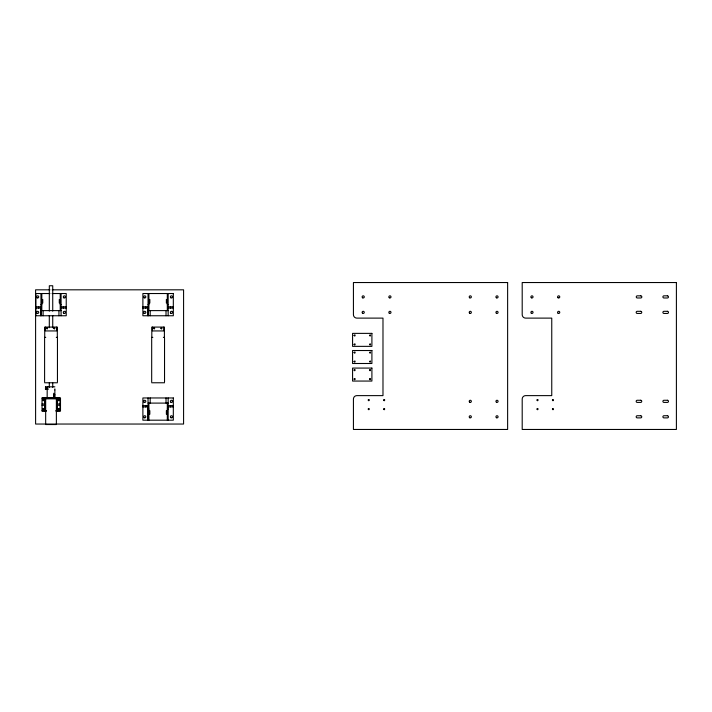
<?xml version="1.0" encoding="UTF-8"?>
<svg xmlns="http://www.w3.org/2000/svg" width="712" height="712" viewBox="0 0 712 712"><rect width="100%" height="100%" fill="white"/><g stroke="black" fill="none" stroke-linecap="round" stroke-linejoin="round"><path stroke-width="1.07" d="M38.599 308.082L38.599 306.801M47.188 389.891L47.161 397.545L54.86 397.545M145.684 308.082L145.684 306.801M54.833 396.272L54.833 394.599M54.86 388.877L54.86 389.945M49.956 289.82L35.6 289.82L35.6 424.041L183.58 424.041L183.58 289.82L52.163 289.82M49.929 293.531L35.805 293.531L35.805 315.754L66.234 315.754L66.234 293.531L52.109 293.531M41.874 299.503L42.756 299.503L42.756 303.036L41.874 303.036M148.968 299.503L149.84 299.503L149.84 303.036L148.968 303.036M40.958 304.647L41.812 304.647M60.226 304.647L61.081 304.647M148.043 304.647L148.897 304.647M167.311 304.647L168.165 304.647M61.081 306.801L66.234 306.801M168.165 306.801L173.319 306.801M40.958 308.082L35.805 308.082L35.805 306.801L40.958 306.801L40.958 315.754L40.958 293.531M61.081 308.082L66.234 308.082M148.043 308.082L142.889 308.082L142.889 306.801L148.043 306.801L148.043 315.754L148.043 293.531M168.165 308.082L173.319 308.082M40.958 310.61L61.081 310.61M148.043 310.61L168.165 310.61M44.607 337.363L45.746 337.363M56.293 337.363L57.441 337.363M151.692 337.363L152.831 337.363M163.377 337.363L164.525 337.363M44.598 382.771L57.441 382.771M151.683 382.771L164.525 382.771M54.86 386.839L45.523 386.839L45.452 389.411L48.024 389.411L48.024 388.93M53.738 394.404L54.86 394.404L54.877 390.051M53.738 394.92L54.815 394.92M53.738 395.952L54.815 395.952M53.738 396.468L54.86 396.468M42.026 398.061L60.502 398.061L60.502 411.038L56.159 411.038M45.888 398.409L46.689 398.409M55.216 398.409L56.15 398.409M44.598 398.836L57.45 398.836M148.043 403.099L168.165 403.099M42.026 403.971L44.598 403.971M57.45 403.971L60.013 403.971M42.026 405.262L44.598 405.262M57.45 405.262L60.013 405.262M142.889 405.635L148.043 405.635M168.165 405.635L173.319 405.635M142.889 406.917L148.043 406.917L148.043 420.187L148.043 397.964M168.165 406.917L173.319 406.917M148.043 409.071L148.897 409.071M167.311 409.071L168.165 409.071M148.968 410.682L149.84 410.682L149.84 414.215L148.968 414.215M42.026 410.824L46.262 410.824M55.785 410.824L60.013 410.824L60.013 397.981L42.026 397.981L42.026 411.038L46.369 411.038M170.524 306.801L170.524 308.082M170.524 405.635L170.524 406.917M168.165 293.531L168.165 315.754M168.165 397.964L168.165 420.187M167.311 293.531L167.311 310.61M167.311 403.099L167.311 420.187M166.021 310.61L166.021 315.754M166.021 397.964L166.021 403.099M164.534 338.227L164.534 381.846M164.401 337.363L164.401 327.084L151.807 327.084L151.807 337.363M163.787 327.084L163.787 330.938L152.421 330.938L152.421 327.084M151.683 338.227L151.683 381.846M150.188 310.61L150.188 315.754M150.188 397.964L150.188 403.099M148.897 293.531L148.897 310.61M148.897 403.099L148.897 420.187M145.684 405.635L145.684 406.917M63.439 306.801L63.439 308.082M61.081 293.531L61.081 315.754M60.226 293.531L60.226 310.61M58.936 310.61L58.936 315.754M57.45 338.227L57.45 381.846M57.45 397.981L57.45 410.824M57.316 337.363L57.316 327.084L44.723 327.084L44.723 337.363M56.702 327.084L56.702 330.938L45.337 330.938L45.337 327.084M56.586 398.836L56.586 409.445M56.373 398.836L56.373 424.539L45.666 424.539L45.666 398.836M53.738 393.264L53.738 397.545M52.733 311.144L52.733 285.752L49.315 285.752L49.306 311.144M52.733 315.558L52.733 327.707M52.733 382.905L52.733 387.319M49.306 315.558L49.306 327.707M49.306 382.905L49.306 387.319M47.624 386.839L47.624 389.411M47.437 386.839L47.437 389.411M45.666 386.839L45.666 389.411M45.452 398.836L45.452 409.445M44.598 338.227L44.598 381.846M44.598 397.981L44.598 410.824M43.103 310.61L43.103 315.754M41.812 293.531L41.812 310.61M42.667 400.064C43.663 402.333 44.536 398.133 42.676 400.002M42.667 409.053C43.743 411.34 44.411 407.042 42.667 409.053M46.093 388.067C47.081 390.336 47.962 386.135 46.102 388.004M58.09 400.064C59.096 402.342 59.924 398.124 58.099 400.002M58.09 409.053C59.167 411.349 59.826 407.024 58.09 409.053M354.078 335.379C355.172 337.666 355.769 333.367 354.078 335.379M354.078 344.377C355.163 346.664 355.795 342.356 354.078 344.377M354.078 352.511C355.172 354.807 355.769 350.5 354.078 352.511M354.078 361.509C355.208 363.805 355.724 359.48 354.078 361.509M354.078 370.08C355.208 372.367 355.724 368.051 354.078 370.08M354.078 379.069C355.057 381.338 355.947 377.155 354.087 379.015M369.492 335.379C370.596 337.666 371.183 333.376 369.492 335.379M369.492 344.377C370.765 346.646 370.979 342.294 369.492 344.377M369.492 352.511C370.596 354.798 371.183 350.509 369.492 352.511M369.492 361.509C370.721 363.779 371.05 359.435 369.492 361.509M369.492 370.08C370.721 372.34 371.05 368.006 369.492 370.08M368.211 400.064C369.199 402.333 370.071 398.142 368.22 400.002M368.211 409.053C369.279 411.34 369.946 407.05 368.211 409.053M369.492 379.069C370.525 381.356 371.29 377.129 369.501 379.015M383.635 400.064C384.658 402.325 385.423 398.142 383.635 400.002M383.635 409.053C384.747 411.34 385.29 407.059 383.635 409.053M536.981 400.064C537.961 402.333 538.842 398.142 536.981 400.002M536.981 409.053C538.041 411.34 538.717 407.05 536.981 409.053M552.396 400.064C553.429 402.325 554.185 398.142 552.405 400.002M552.396 409.053C553.509 411.34 554.061 407.059 552.396 409.053M46.529 328.259C47.517 330.644 48.3 326.372 46.529 328.259M53.818 328.259C54.771 330.653 55.616 326.363 53.818 328.259M153.623 328.259C154.584 330.644 155.403 326.381 153.623 328.259M160.903 328.259C161.882 330.644 162.665 326.372 160.903 328.259M507.629 282.539L353.428 282.539L353.428 314.686A3.427 3.427 0 0 0 356.854 318.113L382.985 318.113L382.985 395.623L356.854 395.623A3.427 3.427 0 0 0 353.428 399.049L353.428 429.461L507.629 429.461L507.629 282.539M676.4 282.539L522.199 282.539L522.199 314.686A3.427 3.427 0 0 0 525.625 318.113L551.756 318.113L551.756 395.623L525.625 395.623A3.427 3.427 0 0 0 522.199 399.049L522.199 429.461L676.4 429.461L676.4 282.539M173.319 293.531L142.889 293.531L142.889 315.754L173.319 315.754L173.319 293.531M640.764 295.836L637.338 295.836A1.068 1.068 0 0 0 636.261 296.904A1.068 1.068 0 0 0 637.338 297.981L640.764 297.981A1.068 1.068 0 0 0 641.832 296.904A1.068 1.068 0 0 0 640.764 295.836M667.402 295.836L663.976 295.836A1.068 1.068 0 0 0 662.908 296.904A1.068 1.068 0 0 0 663.976 297.981L667.402 297.981A1.068 1.068 0 0 0 668.47 296.904A1.068 1.068 0 0 0 667.402 295.836M60.155 299.503L59.283 299.503L59.283 303.036L60.155 303.036L60.155 299.503M167.249 299.503L166.368 299.503L166.368 303.036L167.249 303.036L167.249 299.503M640.675 311.304L637.249 311.304A1.068 1.068 0 0 0 636.181 312.372A1.068 1.068 0 0 0 637.249 313.449L640.675 313.449A1.068 1.068 0 0 0 641.743 312.372A1.068 1.068 0 0 0 640.675 311.304M667.402 311.304L663.976 311.304A1.068 1.068 0 0 0 662.908 312.372A1.068 1.068 0 0 0 663.976 313.449L667.402 313.449A1.068 1.068 0 0 0 668.47 312.372A1.068 1.068 0 0 0 667.402 311.304M371.904 333.376L352.573 333.376L352.573 346.361L371.904 346.361L371.904 333.376M371.904 350.518L352.573 350.518L352.573 363.494L371.904 363.494L371.904 350.518M371.904 368.077L352.573 368.077L352.573 381.062L371.904 381.062L371.904 368.077M173.319 397.964L142.889 397.964L142.889 420.187L173.319 420.187L173.319 397.964M640.675 400.269L637.249 400.269A1.068 1.068 0 0 0 636.181 401.337A1.068 1.068 0 0 0 637.249 402.405L640.675 402.405A1.068 1.068 0 0 0 641.743 401.337A1.068 1.068 0 0 0 640.675 400.269M667.402 400.269L663.976 400.269A1.068 1.068 0 0 0 662.908 401.337A1.068 1.068 0 0 0 663.976 402.405L667.402 402.405A1.068 1.068 0 0 0 668.47 401.337A1.068 1.068 0 0 0 667.402 400.269M167.249 410.682L166.368 410.682L166.368 414.215L167.249 414.215L167.249 410.682M640.675 415.737L637.249 415.737A1.068 1.068 0 0 0 636.181 416.805A1.068 1.068 0 0 0 637.249 417.882L640.675 417.882A1.068 1.068 0 0 0 641.743 416.805A1.068 1.068 0 0 0 640.675 415.737M667.402 415.737L663.976 415.737A1.068 1.068 0 0 0 662.908 416.805A1.068 1.068 0 0 0 663.976 417.882L667.402 417.882A1.068 1.068 0 0 0 668.47 416.805A1.068 1.068 0 0 0 667.402 415.737M531.348 297.785A1.068 1.068 0 0 0 533.03 297.002A1.068 1.068 0 0 0 531.517 295.934A1.068 1.068 0 0 0 531.348 297.785M558.074 297.785A1.068 1.068 0 0 0 559.757 297.002A1.068 1.068 0 0 0 558.235 295.934A1.068 1.068 0 0 0 558.074 297.785M558.074 313.253A1.068 1.068 0 0 0 559.757 312.47A1.068 1.068 0 0 0 558.235 311.402A1.068 1.068 0 0 0 558.074 313.253M531.348 313.253A1.068 1.068 0 0 0 533.03 312.47A1.068 1.068 0 0 0 531.517 311.402A1.068 1.068 0 0 0 531.348 313.253M469.742 417.73A1.068 1.068 0 0 0 471.353 416.805A1.068 1.068 0 0 0 469.742 415.879A1.068 1.068 0 0 0 469.742 417.73M469.742 402.262A1.068 1.068 0 0 0 471.353 401.337A1.068 1.068 0 0 0 469.742 400.411A1.068 1.068 0 0 0 469.742 402.262M496.469 417.73A1.068 1.068 0 0 0 498.08 416.805A1.068 1.068 0 0 0 496.469 415.879A1.068 1.068 0 0 0 496.469 417.73M496.469 402.262A1.068 1.068 0 0 0 498.08 401.337A1.068 1.068 0 0 0 496.469 400.411A1.068 1.068 0 0 0 496.469 402.262M496.389 313.253A1.068 1.068 0 0 0 498.071 312.47A1.068 1.068 0 0 0 496.558 311.402A1.068 1.068 0 0 0 496.389 313.253M496.389 297.785A1.068 1.068 0 0 0 498.071 297.002A1.068 1.068 0 0 0 496.558 295.934A1.068 1.068 0 0 0 496.389 297.785M469.662 313.253A1.068 1.068 0 0 0 471.344 312.47A1.068 1.068 0 0 0 469.831 311.402A1.068 1.068 0 0 0 469.662 313.253M469.662 297.785A1.068 1.068 0 0 0 471.344 297.002A1.068 1.068 0 0 0 469.831 295.934A1.068 1.068 0 0 0 469.662 297.785M362.577 313.253A1.068 1.068 0 0 0 364.259 312.47A1.068 1.068 0 0 0 362.746 311.402A1.068 1.068 0 0 0 362.577 313.253M389.304 313.253A1.068 1.068 0 0 0 390.986 312.47A1.068 1.068 0 0 0 389.473 311.402A1.068 1.068 0 0 0 389.304 313.253M389.304 297.785A1.068 1.068 0 0 0 390.986 297.002A1.068 1.068 0 0 0 389.473 295.934A1.068 1.068 0 0 0 389.304 297.785M362.657 297.83A1.068 1.068 0 0 0 364.268 296.904A1.068 1.068 0 0 0 362.657 295.978A1.068 1.068 0 0 0 362.657 297.83M37.122 297.83A1.068 1.068 0 0 0 38.724 296.904A1.068 1.068 0 0 0 37.122 295.978A1.068 1.068 0 0 0 37.122 297.83M63.849 297.83A1.068 1.068 0 0 0 65.451 296.904A1.068 1.068 0 0 0 63.849 295.978A1.068 1.068 0 0 0 63.849 297.83M63.849 313.307A1.068 1.068 0 0 0 65.451 312.372A1.068 1.068 0 0 0 63.849 311.447A1.068 1.068 0 0 0 63.849 313.307M37.122 313.307A1.068 1.068 0 0 0 38.724 312.372A1.068 1.068 0 0 0 37.122 311.447A1.068 1.068 0 0 0 37.122 313.307M144.127 297.785A1.068 1.068 0 0 0 145.809 297.002A1.068 1.068 0 0 0 144.296 295.934A1.068 1.068 0 0 0 144.127 297.785M144.127 313.253A1.068 1.068 0 0 0 145.809 312.47A1.068 1.068 0 0 0 144.296 311.402A1.068 1.068 0 0 0 144.127 313.253M170.853 297.785A1.068 1.068 0 0 0 172.535 297.002A1.068 1.068 0 0 0 171.014 295.934A1.068 1.068 0 0 0 170.853 297.785M170.853 313.253A1.068 1.068 0 0 0 172.535 312.47A1.068 1.068 0 0 0 171.014 311.402A1.068 1.068 0 0 0 170.853 313.253M170.933 402.262A1.068 1.068 0 0 0 172.535 401.337A1.068 1.068 0 0 0 170.933 400.411A1.068 1.068 0 0 0 170.933 402.262M170.933 417.73A1.068 1.068 0 0 0 172.535 416.805A1.068 1.068 0 0 0 170.933 415.879A1.068 1.068 0 0 0 170.933 417.73M144.207 402.262A1.068 1.068 0 0 0 145.809 401.337A1.068 1.068 0 0 0 144.207 400.411A1.068 1.068 0 0 0 144.207 402.262M144.207 417.73A1.068 1.068 0 0 0 145.809 416.805A1.068 1.068 0 0 0 144.207 415.879A1.068 1.068 0 0 0 144.207 417.73"/></g></svg>
